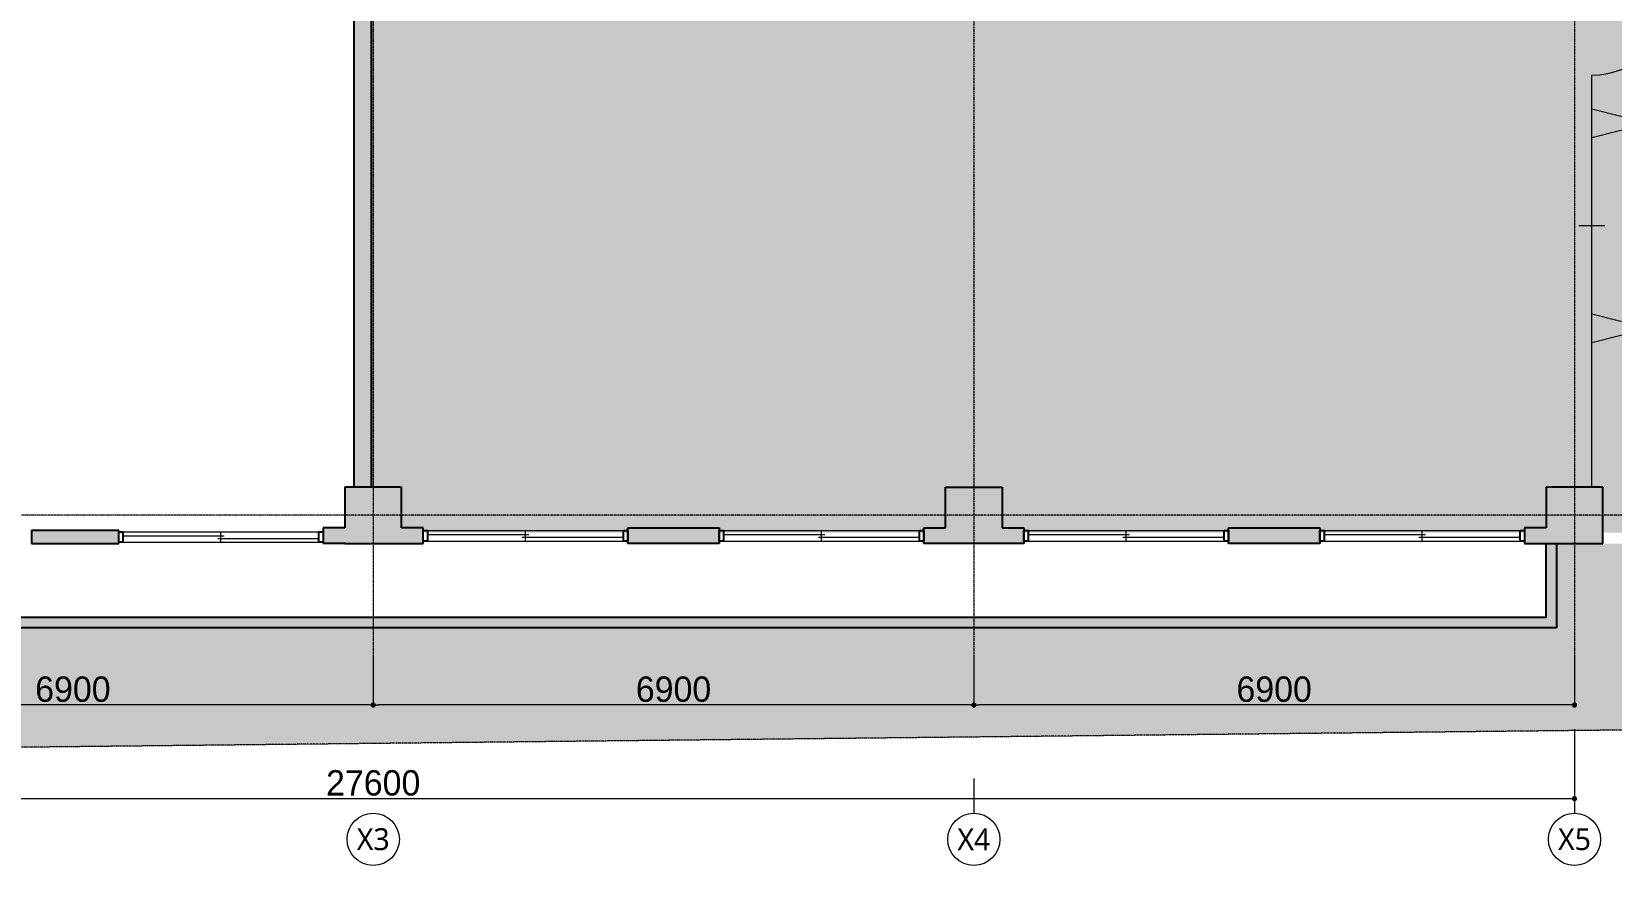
# Model space of a CAD drawing. Header units: millimetres. Extents: x -376000 to 292178, y -193032 to 188048.
# Drawn here: x -286690 to -268542, y 105576 to 115161 of the extents above; entities that cross this region are included whole.
import ezdxf

# ---------------------------------------------------------------- set-up
doc = ezdxf.new("R2010")
doc.units = ezdxf.units.MM
doc.header["$PDMODE"] = 1
doc.header["$PDSIZE"] = -2
doc.linetypes.add('ラインタイプ-6', pattern=[5.291531, 3.175, -1.058062, 0.352704, -0.705764])
for name, color, linetype, lineweight in [('01_基準-寸法', 7, 'Continuous', 5), ('02_既存平面-内部建具・サッシ', 7, 'Continuous', 18), ('_区分表-C_A：塗（壁）-2 (2D)', 7, 'Continuous', 5), ('_区分表-オーナー：塗（壁）-3 (2D)', 7, 'Continuous', 5), ('_区分表-リアルゲイト：塗（壁） (2D)', 7, 'Continuous', 5), ('_区分表-躯体：塗（壁）-2 (2D)', 7, 'Continuous', 5), ('_塗（エリア） (2D)', 7, 'Continuous', 5), ('_塗（壁） (2D)', 7, 'Continuous', 5), ('_平面図(既存部) (2D)', 7, 'Continuous', 5), ('_平面図（新設） (2D)', 7, 'Continuous', 5), ('_文字・記号 (2D)', 7, 'Continuous', 5), ('_窓 (2D)', 7, 'Continuous', 5), ('寸法', 7, 'Continuous', 5)]:
    doc.layers.add(name, color=color, linetype=linetype, lineweight=lineweight)
for name, color, linetype, lineweight, true_color in [('02_0.25', 1, 'Continuous', 25, 0xff0000), ('03_0.15', 7, 'Continuous', 15, 0x990099), ('04_0.10', 7, 'Continuous', 9, 0x0099ff), ('06一点鎖線', 7, 'ラインタイプ-6', 9, 0x9999ff), ('08_ハッチ・色', 7, 'Continuous', 5, 0x888888)]:
    doc.layers.add(name, color=color, linetype=linetype, lineweight=lineweight, true_color=true_color)
doc.styles.add('Hiragino Kaku Gothic Pro W3', font='', dxfattribs={"bigfont": 'Hiragino Kaku Gothic Pro W3'})
doc.styles.add('Hiragino Sans W3', font='', dxfattribs={"bigfont": 'Hiragino Sans W3'})
doc.styles.add('Yu Gothic UI Semilight', font='Yu Gothic UI Semilight.ttf')
doc.styles.get('Hiragino Kaku Gothic Pro W3').set_extended_font_data('Hiragino Kaku Gothic Pro W3')
doc.styles.get('Hiragino Sans W3').set_extended_font_data('Hiragino Sans W3')
doc.dimstyles.new('RGT', dxfattribs={"dimtxt": 161.781684, "dimasz": 0.999939, "dimexe": 0, "dimexo": 1, "dimgap": 0.5, "dimtad": 1, "dimdsep": 46, "dimtxsty": 'Hiragino Sans W3', "dimblk": 'DOT', "dimblk1": 'DOT', "dimblk2": 'DOT', "dimcen": 0, "dimazin": 0, "dimtfac": 1, "dimtix": 1, "dimtmove": 0, "dimatfit": 0, "dimldrblk": 'VW_FILLEDARROW', "dimfxl": 1, "dimfrac": 2, "dimtolj": 1, "dimarcsym": 0})

# ---------------------------------------------------------------- blocks, each defined once
blk = doc.blocks.new('塗（エリア） (2D)')
at = {"layer": '08_ハッチ・色', "linetype": 'Continuous', "lineweight": 0}
blk.add_hatch(color=255, dxfattribs=at).paths.add_polyline_path([(-300375, 125997), (-290384, 125217), (-282426, 125184), (-260354, 125184), (-260336, 107136), (-262234, 107198), (-262234, 108306), (-261771, 108305), (-261771, 109395), (-261366, 109400), (-261361, 109805), (-260441, 109805), (-260441, 123395), (-261346, 123395), (-261346, 123800), (-268641, 123800), (-268641, 123925), (-296891, 123925), (-296891, 109275), (-296361, 109275), (-296361, 108305), (-269171, 108305), (-269171, 109276), (-268341, 109275), (-268341, 108306), (-262234, 108306), (-262234, 107198), (-287208, 106929), (-299676, 106825), (-300026, 116411)])
at = {"layer": '08_ハッチ・色', "linetype": 'Continuous', "lineweight": 0, "true_color": 0xffa264, "transparency": 33554559}
blk.add_hatch(color=21, dxfattribs=at).paths.add_polyline_path([(-282886, 116335), (-268766, 116335), (-268766, 109400), (-282886, 109400)])
at = {"layer": '08_ハッチ・色', "linetype": 'Continuous', "lineweight": 0, "true_color": 0x80ff00, "transparency": 33554483}
blk.add_hatch(color=70, dxfattribs=at).paths.add_polyline_path([(-261366, 109400), (-268766, 109400), (-268766, 115600), (-261366, 115600)])
blk = doc.blocks.new('塗（壁） (2D)')
at = {"layer": '02_0.25', "linetype": 'Continuous', "lineweight": 0, "true_color": 0xffff00}
blk.add_hatch(color=2, dxfattribs=at).paths.add_polyline_path([(-282986, 109925), (-282986, 116275), (-282786, 116275), (-282786, 109925)])
at = {"layer": '02_0.25', "linetype": 'Continuous', "lineweight": 0, "true_color": 0xaaaaaa}
for points in [[(-283341, 109275), (-283341, 109455), (-283091, 109455), (-283091, 109275)], [(-282441, 109275), (-282441, 109455), (-282191, 109455), (-282191, 109275)], [(-279841, 109275), (-279841, 109455), (-278791, 109455), (-278791, 109275)], [(-272941, 109275), (-272941, 109455), (-271891, 109455), (-271891, 109275)], [(-269541, 109275), (-269541, 109455), (-269291, 109455), (-269291, 109275)], [(-286690, 109275), (-286690, 109425), (-285690, 109425), (-285690, 109275)], [(-269291, 109275), (-269171, 109275), (-269171, 108305), (-269291, 108305)]]:
    blk.add_hatch(color=253, dxfattribs=at).paths.add_polyline_path(points)
at = {"layer": '08_ハッチ・色', "color": 253, "linetype": 'Continuous', "true_color": 0xaaaaaa}
for points in [[(-283091, 109275), (-282441, 109275), (-283091, 109925), (-282441, 109925)], [(-276191, 109275), (-275541, 109275), (-276191, 109925), (-275541, 109925)], [(-269291, 109275), (-268641, 109275), (-269291, 109925), (-268641, 109925)], [(-276191, 109275), (-276191, 109455), (-276441, 109275), (-276441, 109455)], [(-275291, 109275), (-275291, 109455), (-275541, 109275), (-275541, 109455)], [(-296241, 108425), (-296241, 108305), (-269291, 108425), (-269291, 108305)]]:
    blk.add_solid(points, dxfattribs=at)
blk = doc.blocks.new('区分表-リアルゲイト：塗（壁） (2D)')
at = {"layer": '02_0.25', "linetype": 'Continuous', "lineweight": 0, "true_color": 0xffff00}
blk.add_hatch(color=2, dxfattribs=at).paths.add_polyline_path([(-282986, 109925), (-282986, 116275), (-282786, 116275), (-282786, 109925)])
at = {"layer": '02_0.25', "linetype": 'Continuous', "lineweight": 0, "true_color": 0xaaaaaa}
for points in [[(-283341, 109275), (-283341, 109455), (-283091, 109455), (-283091, 109275)], [(-282441, 109275), (-282441, 109455), (-282191, 109455), (-282191, 109275)], [(-279841, 109275), (-279841, 109455), (-278791, 109455), (-278791, 109275)], [(-272941, 109275), (-272941, 109455), (-271891, 109455), (-271891, 109275)], [(-269541, 109275), (-269541, 109455), (-269291, 109455), (-269291, 109275)], [(-286690, 109275), (-286690, 109425), (-285690, 109425), (-285690, 109275)], [(-269291, 109275), (-269171, 109275), (-269171, 108305), (-269291, 108305)]]:
    blk.add_hatch(color=253, dxfattribs=at).paths.add_polyline_path(points)
at = {"layer": '08_ハッチ・色', "color": 253, "linetype": 'Continuous', "true_color": 0xaaaaaa}
for points in [[(-283091, 109275), (-282441, 109275), (-283091, 109925), (-282441, 109925)], [(-276191, 109275), (-275541, 109275), (-276191, 109925), (-275541, 109925)], [(-269291, 109275), (-268641, 109275), (-269291, 109925), (-268641, 109925)], [(-276191, 109275), (-276191, 109455), (-276441, 109275), (-276441, 109455)], [(-275291, 109275), (-275291, 109455), (-275541, 109275), (-275541, 109455)], [(-296241, 108425), (-296241, 108305), (-269291, 108425), (-269291, 108305)]]:
    blk.add_solid(points, dxfattribs=at)
blk = doc.blocks.new('区分表-C_A：塗（壁）-2 (2D)')
at = {"layer": '02_0.25', "linetype": 'Continuous', "lineweight": 0, "true_color": 0xffff00}
blk.add_hatch(color=2, dxfattribs=at).paths.add_polyline_path([(-282986, 109925), (-282986, 116275), (-282786, 116275), (-282786, 109925)])
at = {"layer": '02_0.25', "linetype": 'Continuous', "lineweight": 0, "true_color": 0xaaaaaa}
for points in [[(-283341, 109275), (-283341, 109455), (-283091, 109455), (-283091, 109275)], [(-282441, 109275), (-282441, 109455), (-282191, 109455), (-282191, 109275)], [(-279841, 109275), (-279841, 109455), (-278791, 109455), (-278791, 109275)], [(-272941, 109275), (-272941, 109455), (-271891, 109455), (-271891, 109275)], [(-269541, 109275), (-269541, 109455), (-269291, 109455), (-269291, 109275)], [(-286690, 109275), (-286690, 109425), (-285690, 109425), (-285690, 109275)], [(-269291, 109275), (-269171, 109275), (-269171, 108305), (-269291, 108305)]]:
    blk.add_hatch(color=253, dxfattribs=at).paths.add_polyline_path(points)
at = {"layer": '08_ハッチ・色', "color": 253, "linetype": 'Continuous', "true_color": 0xaaaaaa}
for points in [[(-283091, 109275), (-282441, 109275), (-283091, 109925), (-282441, 109925)], [(-276191, 109275), (-275541, 109275), (-276191, 109925), (-275541, 109925)], [(-269291, 109275), (-268641, 109275), (-269291, 109925), (-268641, 109925)], [(-276191, 109275), (-276191, 109455), (-276441, 109275), (-276441, 109455)], [(-275291, 109275), (-275291, 109455), (-275541, 109275), (-275541, 109455)], [(-296241, 108425), (-296241, 108305), (-269291, 108425), (-269291, 108305)]]:
    blk.add_solid(points, dxfattribs=at)
blk = doc.blocks.new('区分表-オーナー：塗（壁）-3 (2D)')
at = {"layer": '02_0.25', "linetype": 'Continuous', "lineweight": 0, "true_color": 0xffff00}
blk.add_hatch(color=2, dxfattribs=at).paths.add_polyline_path([(-282986, 109925), (-282986, 116275), (-282786, 116275), (-282786, 109925)])
at = {"layer": '02_0.25', "linetype": 'Continuous', "lineweight": 0, "true_color": 0xaaaaaa}
for points in [[(-283341, 109275), (-283341, 109455), (-283091, 109455), (-283091, 109275)], [(-282441, 109275), (-282441, 109455), (-282191, 109455), (-282191, 109275)], [(-279841, 109275), (-279841, 109455), (-278791, 109455), (-278791, 109275)], [(-272941, 109275), (-272941, 109455), (-271891, 109455), (-271891, 109275)], [(-269541, 109275), (-269541, 109455), (-269291, 109455), (-269291, 109275)], [(-286690, 109275), (-286690, 109425), (-285690, 109425), (-285690, 109275)], [(-269291, 109275), (-269171, 109275), (-269171, 108305), (-269291, 108305)]]:
    blk.add_hatch(color=253, dxfattribs=at).paths.add_polyline_path(points)
at = {"layer": '08_ハッチ・色', "color": 253, "linetype": 'Continuous', "true_color": 0xaaaaaa}
for points in [[(-283091, 109275), (-282441, 109275), (-283091, 109925), (-282441, 109925)], [(-276191, 109275), (-275541, 109275), (-276191, 109925), (-275541, 109925)], [(-269291, 109275), (-268641, 109275), (-269291, 109925), (-268641, 109925)], [(-276191, 109275), (-276191, 109455), (-276441, 109275), (-276441, 109455)], [(-275291, 109275), (-275291, 109455), (-275541, 109275), (-275541, 109455)], [(-296241, 108425), (-296241, 108305), (-269291, 108425), (-269291, 108305)]]:
    blk.add_solid(points, dxfattribs=at)
blk = doc.blocks.new('区分表-躯体：塗（壁）-2 (2D)')
at = {"layer": '02_0.25', "linetype": 'Continuous', "lineweight": 0, "true_color": 0xffff00}
blk.add_hatch(color=2, dxfattribs=at).paths.add_polyline_path([(-282986, 109925), (-282986, 116275), (-282786, 116275), (-282786, 109925)])
at = {"layer": '02_0.25', "linetype": 'Continuous', "lineweight": 0, "true_color": 0xaaaaaa}
for points in [[(-283341, 109275), (-283341, 109455), (-283091, 109455), (-283091, 109275)], [(-282441, 109275), (-282441, 109455), (-282191, 109455), (-282191, 109275)], [(-279841, 109275), (-279841, 109455), (-278791, 109455), (-278791, 109275)], [(-272941, 109275), (-272941, 109455), (-271891, 109455), (-271891, 109275)], [(-269541, 109275), (-269541, 109455), (-269291, 109455), (-269291, 109275)], [(-286690, 109275), (-286690, 109425), (-285690, 109425), (-285690, 109275)], [(-269291, 109275), (-269171, 109275), (-269171, 108305), (-269291, 108305)]]:
    blk.add_hatch(color=253, dxfattribs=at).paths.add_polyline_path(points)
at = {"layer": '08_ハッチ・色', "color": 253, "linetype": 'Continuous', "true_color": 0xaaaaaa}
for points in [[(-283091, 109275), (-282441, 109275), (-283091, 109925), (-282441, 109925)], [(-276191, 109275), (-275541, 109275), (-276191, 109925), (-275541, 109925)], [(-269291, 109275), (-268641, 109275), (-269291, 109925), (-268641, 109925)], [(-276191, 109275), (-276191, 109455), (-276441, 109275), (-276441, 109455)], [(-275291, 109275), (-275291, 109455), (-275541, 109275), (-275541, 109455)], [(-296241, 108425), (-296241, 108305), (-269291, 108425), (-269291, 108305)]]:
    blk.add_solid(points, dxfattribs=at)
blk = doc.blocks.new('平面図(既存部) (2D)')
at = {"layer": '02_0.25'}
for p, q in [((-282440.756, 109925.463), (-283090.756, 109925.463)), ((-283090.756, 109925.463), (-283090.756, 109455.463)), ((-282440.756, 109455.463), (-282440.756, 109925.463)), ((-276190.756, 109455.463), (-276190.756, 109925.463)), ((-276190.756, 109925.463), (-275540.756, 109925.463)), ((-275540.756, 109925.463), (-275540.756, 109455.463)), ((-268640.756, 109925.463), (-269290.756, 109925.463)), ((-269290.756, 109925.463), (-269290.756, 109455.463)), ((-268640.756, 109275.463), (-268640.756, 109925.463)), ((-283090.756, 109455.463), (-283340.756, 109455.463)), ((-283340.756, 109455.463), (-283340.756, 109275.463)), ((-282190.756, 109455.463), (-282440.756, 109455.463)), ((-282190.756, 109275.463), (-282190.756, 109455.463)), ((-279840.756, 109455.463), (-278790.126, 109455.463)), ((-279840.756, 109275.463), (-279840.756, 109455.463)), ((-278790.126, 109455.463), (-278790.756, 109275.463)), ((-276440.756, 109455.463), (-276190.756, 109455.463)), ((-276440.756, 109275.463), (-276440.756, 109455.463)), ((-275540.756, 109455.463), (-275290.756, 109455.463)), ((-275290.756, 109455.463), (-275290.756, 109275.463)), ((-272940.756, 109455.463), (-271890.756, 109455.463)), ((-272940.756, 109275.463), (-272940.756, 109455.463)), ((-271890.756, 109455.463), (-271890.756, 109275.463)), ((-269290.756, 109455.463), (-269540.756, 109455.463)), ((-269540.756, 109455.463), (-269540.756, 109275.463)), ((-285690.126, 109425.463), (-286690.126, 109425.463)), ((-286690.126, 109425.463), (-286690.126, 109275.463)), ((-286690.126, 109275.463), (-285690.126, 109275.463)), ((-285690.126, 109275.463), (-285690.126, 109425.463)), ((-283090.756, 109275.463), (-283340.756, 109275.463)), ((-283090.756, 109275.463), (-282190.756, 109275.463)), ((-278790.756, 109275.463), (-279840.756, 109275.463)), ((-275290.756, 109275.463), (-276440.756, 109275.463)), ((-271890.756, 109275.463), (-272940.756, 109275.463)), ((-269540.756, 109275.463), (-268640.756, 109275.463)), ((-269290.756, 108425.463), (-269290.756, 109275.463)), ((-269170.627, 109275.527), (-269170.627, 108305.527)), ((-269290.978, 108425.43), (-296241.2, 108425.43)), ((-269170.978, 108305.495), (-296361.2, 108305.495))]:
    blk.add_line(p, q, dxfattribs=at)
at = {"layer": '06一点鎖線'}
for p, q in [((-282765.756, 125687.587), (-282765.756, 107687.587)), ((-275865.756, 125687.587), (-275865.756, 107687.587)), ((-268965.756, 125687.587), (-268965.756, 107687.587)), ((-259076.013, 109600.463), (-303570.195, 109600.463))]:
    blk.add_line(p, q, dxfattribs=at)
at = {"layer": '06一点鎖線', "color": 7, "lineweight": 9, "flags": 128}
blk.add_lwpolyline([(-300375, 125996.903), (-290384, 125216.903), (-282426, 125183.903), (-260354.2, 125183.903), (-260336.5, 107136.403), (-262234, 107197.903), (-287208.5, 106929.403), (-299676, 106824.903)], close=True, dxfattribs=at)
blk = doc.blocks.new('平面図（新設） (2D)')
at = {"layer": '02_0.25'}
for p, q in [((-282985.756, 109925.463), (-282985.756, 116275.463)), ((-282785.756, 109925.463), (-282785.756, 116275.463))]:
    blk.add_line(p, q, dxfattribs=at)
blk = doc.blocks.new('_Dot')
at = {"color": 0, "linetype": 'ByBlock', "lineweight": -2}
blk.add_line((-0.5, 0), (-1, 0), dxfattribs=at)
at = {"color": 0, "linetype": 'ByBlock', "const_width": 0.5}
blk.add_lwpolyline([(-0.25, 0, 1), (0.25, 0, 1)], format="xyb", close=True, dxfattribs=at)
blk = doc.blocks.new('*D360')
at = {"layer": 'Defpoints', "color": 0}
for p in [(-296566, 107143), (-268966, 107143), (-296566, 106343)]:
    blk.add_point(p, dxfattribs=at)
at = {"layer": '寸法', "color": 0, "lineweight": -2}
for p, q in [((-296566, 107142), (-296566, 106343)), ((-268966, 107142), (-268966, 106343)), ((-269026, 106343), (-296506, 106343))]:
    blk.add_line(p, q, dxfattribs=at)
at = {"layer": '寸法', "color": 0, "lineweight": -2, "xscale": 59.99633789062499, "yscale": 59.99633789062499, "zscale": 59.99633789062499, "rotation": 180}
blk.add_blockref('_Dot', (-296566, 106343), dxfattribs=at)
at = {"layer": '寸法', "color": 0, "lineweight": -2, "xscale": 59.99633789062499, "yscale": 59.99633789062499, "zscale": 59.99633789062499}
blk.add_blockref('_Dot', (-268966, 106343), dxfattribs=at)
at = {"layer": '寸法', "color": 0, "insert": (-282766, 106523), "char_height": 291.2, "attachment_point": 5, "style": 'Hiragino Kaku Gothic Pro W3'}
blk.add_mtext('\\A1;27600', dxfattribs=at)
blk = doc.blocks.new('VW_FILLEDARROW')
at = {"color": 0, "linetype": 'Continuous', "lineweight": 5, "transparency": 16777216, "flags": 128}
blk.add_lwpolyline([(-161.33, 43.23), (0, 0), (-161.33, -43.23)], close=True, dxfattribs=at)
blk = doc.blocks.new('*D362')
at = {"layer": 'Defpoints', "color": 0}
for p in [(-289666, 107987), (-282766, 107987), (-289666, 107420)]:
    blk.add_point(p, dxfattribs=at)
at = {"layer": '寸法', "color": 0, "lineweight": -2}
for p, q in [((-289666, 107986), (-289666, 107420)), ((-282766, 107986), (-282766, 107420)), ((-282826, 107420), (-289606, 107420))]:
    blk.add_line(p, q, dxfattribs=at)
at = {"layer": '寸法', "color": 0, "lineweight": -2, "xscale": 59.99633789062499, "yscale": 59.99633789062499, "zscale": 59.99633789062499, "rotation": 180}
blk.add_blockref('_Dot', (-289666, 107420), dxfattribs=at)
at = {"layer": '寸法', "color": 0, "lineweight": -2, "xscale": 59.99633789062499, "yscale": 59.99633789062499, "zscale": 59.99633789062499}
blk.add_blockref('_Dot', (-282766, 107420), dxfattribs=at)
at = {"layer": '寸法', "color": 0, "insert": (-286216, 107600), "char_height": 291.2, "attachment_point": 5, "style": 'Hiragino Kaku Gothic Pro W3'}
blk.add_mtext('\\A1;6900', dxfattribs=at)
blk = doc.blocks.new('*D363')
at = {"layer": 'Defpoints', "color": 0}
for p in [(-282766, 107987), (-275866, 107987), (-282766, 107420)]:
    blk.add_point(p, dxfattribs=at)
at = {"layer": '寸法', "color": 0, "lineweight": -2}
for p, q in [((-282766, 107986), (-282766, 107420)), ((-275866, 107986), (-275866, 107420)), ((-275926, 107420), (-282706, 107420))]:
    blk.add_line(p, q, dxfattribs=at)
at = {"layer": '寸法', "color": 0, "lineweight": -2, "xscale": 59.99633789062499, "yscale": 59.99633789062499, "zscale": 59.99633789062499, "rotation": 180}
blk.add_blockref('_Dot', (-282766, 107420), dxfattribs=at)
at = {"layer": '寸法', "color": 0, "lineweight": -2, "xscale": 59.99633789062499, "yscale": 59.99633789062499, "zscale": 59.99633789062499}
blk.add_blockref('_Dot', (-275866, 107420), dxfattribs=at)
at = {"layer": '寸法', "color": 0, "insert": (-279316, 107600), "char_height": 291.2, "attachment_point": 5, "style": 'Hiragino Kaku Gothic Pro W3'}
blk.add_mtext('\\A1;6900', dxfattribs=at)
blk = doc.blocks.new('*D364')
at = {"layer": 'Defpoints', "color": 0}
for p in [(-275866, 107987), (-268966, 107987), (-275866, 107420)]:
    blk.add_point(p, dxfattribs=at)
at = {"layer": '寸法', "color": 0, "lineweight": -2}
for p, q in [((-275866, 107986), (-275866, 107420)), ((-268966, 107986), (-268966, 107420)), ((-269026, 107420), (-275806, 107420))]:
    blk.add_line(p, q, dxfattribs=at)
at = {"layer": '寸法', "color": 0, "lineweight": -2, "xscale": 59.99633789062499, "yscale": 59.99633789062499, "zscale": 59.99633789062499, "rotation": 180}
blk.add_blockref('_Dot', (-275866, 107420), dxfattribs=at)
at = {"layer": '寸法', "color": 0, "lineweight": -2, "xscale": 59.99633789062499, "yscale": 59.99633789062499, "zscale": 59.99633789062499}
blk.add_blockref('_Dot', (-268966, 107420), dxfattribs=at)
at = {"layer": '寸法', "color": 0, "insert": (-272416, 107600), "char_height": 291.2, "attachment_point": 5, "style": 'Hiragino Kaku Gothic Pro W3'}
blk.add_mtext('\\A1;6900', dxfattribs=at)
blk = doc.blocks.new('グループ-852')
at = {"layer": '03_0.15'}
blk.add_line((-267866, 115560), (-268766, 115560), dxfattribs=at)
blk.add_arc((-268766, 115560), 900, 270, 0, dxfattribs=at)
blk = doc.blocks.new('グループ-853')
at = {"layer": '03_0.15', "transparency": 33554687}
for p, q in [((-268766, 109926), (-268766, 114660)), ((-268766, 114273), (-268116, 114108)), ((-268766, 113943), (-268116, 114108)), ((-268616, 112930), (-268916, 112930)), ((-268766, 111918), (-268116, 111753)), ((-268766, 111588), (-268116, 111753))]:
    blk.add_line(p, q, dxfattribs=at)
blk = doc.blocks.new('グループ-860')
at = {"layer": '02_0.25', "flags": 128}
for points in [[(-285690, 109410), (-285641, 109410), (-285641, 109290), (-285690, 109290)], [(-283389, 109410), (-283340, 109410), (-283340, 109290), (-283389, 109290)]]:
    blk.add_lwpolyline(points, close=True, dxfattribs=at)
at = {"layer": '03_0.15'}
for p, q in [((-285641, 109365), (-284478, 109365)), ((-284552, 109335), (-283389, 109335)), ((-284515, 109290), (-284515, 109410))]:
    blk.add_line(p, q, dxfattribs=at)
at = {"layer": '04_0.10'}
for p, q in [((-285641, 109410), (-283389, 109410)), ((-285641, 109290), (-283389, 109290))]:
    blk.add_line(p, q, dxfattribs=at)
blk = doc.blocks.new('グループ-861')
at = {"layer": '02_0.25', "flags": 128}
for points in [[(-275291, 109425), (-275241, 109425), (-275241, 109305), (-275291, 109305)], [(-272990, 109425), (-272941, 109425), (-272941, 109305), (-272990, 109305)]]:
    blk.add_lwpolyline(points, close=True, dxfattribs=at)
at = {"layer": '03_0.15'}
for p, q in [((-275241, 109380), (-274079, 109380)), ((-274153, 109350), (-272990, 109350)), ((-274116, 109305), (-274116, 109425))]:
    blk.add_line(p, q, dxfattribs=at)
at = {"layer": '04_0.10'}
for p, q in [((-275241, 109425), (-272990, 109425)), ((-275241, 109305), (-272990, 109305))]:
    blk.add_line(p, q, dxfattribs=at)
blk = doc.blocks.new('グループ-862')
at = {"layer": '02_0.25', "flags": 128}
for points in [[(-278790, 109425), (-278741, 109425), (-278741, 109305), (-278790, 109305)], [(-276489, 109425), (-276440, 109425), (-276440, 109305), (-276489, 109305)]]:
    blk.add_lwpolyline(points, close=True, dxfattribs=at)
at = {"layer": '03_0.15'}
for p, q in [((-278741, 109380), (-277578, 109380)), ((-277652, 109350), (-276489, 109350)), ((-277615, 109305), (-277615, 109425))]:
    blk.add_line(p, q, dxfattribs=at)
at = {"layer": '04_0.10'}
for p, q in [((-278741, 109425), (-276489, 109425)), ((-278741, 109305), (-276489, 109305))]:
    blk.add_line(p, q, dxfattribs=at)
blk = doc.blocks.new('グループ-863')
at = {"layer": '02_0.25', "flags": 128}
for points in [[(-282191, 109425), (-282141, 109425), (-282141, 109305), (-282191, 109305)], [(-279890, 109425), (-279841, 109425), (-279841, 109305), (-279890, 109305)]]:
    blk.add_lwpolyline(points, close=True, dxfattribs=at)
at = {"layer": '03_0.15'}
for p, q in [((-282141, 109380), (-280979, 109380)), ((-281053, 109350), (-279890, 109350)), ((-281016, 109305), (-281016, 109425))]:
    blk.add_line(p, q, dxfattribs=at)
at = {"layer": '04_0.10'}
for p, q in [((-282141, 109425), (-279890, 109425)), ((-282141, 109305), (-279890, 109305))]:
    blk.add_line(p, q, dxfattribs=at)
blk = doc.blocks.new('グループ-864')
at = {"layer": '02_0.25', "flags": 128}
for points in [[(-271891, 109425), (-271841, 109425), (-271841, 109305), (-271891, 109305)], [(-269590, 109425), (-269541, 109425), (-269541, 109305), (-269590, 109305)]]:
    blk.add_lwpolyline(points, close=True, dxfattribs=at)
at = {"layer": '03_0.15'}
for p, q in [((-271841, 109380), (-270679, 109380)), ((-270753, 109350), (-269590, 109350)), ((-270716, 109305), (-270716, 109425))]:
    blk.add_line(p, q, dxfattribs=at)
at = {"layer": '04_0.10'}
for p, q in [((-271841, 109425), (-269590, 109425)), ((-271841, 109305), (-269590, 109305))]:
    blk.add_line(p, q, dxfattribs=at)
blk = doc.blocks.new('窓 (2D)')
at = {"layer": '02_0.25', "color": 7}
for name in ['グループ-860', 'グループ-863', 'グループ-862', 'グループ-861', 'グループ-864']:
    blk.add_blockref(name, (0, 0), dxfattribs=at)
at = {"layer": '02_既存平面-内部建具・サッシ', "color": 7, "transparency": 33554559}
blk.add_blockref('グループ-852', (0, 0), dxfattribs=at)
at = {"layer": '02_既存平面-内部建具・サッシ', "color": 7, "transparency": 33554687}
blk.add_blockref('グループ-853', (0, 0), dxfattribs=at)
blk = doc.blocks.new('文字・記号 (2D)')
at = {"layer": '01_基準-寸法', "color": 7, "linetype": 'Continuous'}
for p, q in [((-275865.756, 106575.733), (-275865.756, 106175.733)), ((-268965.756, 106575.733), (-268965.756, 106175.733))]:
    blk.add_line(p, q, dxfattribs=at)
for centre in [(-282765.756, 105875.733), (-275865.756, 105875.733), (-268965.756, 105875.733)]:
    blk.add_circle(centre, 300, dxfattribs=at)
at = {"layer": '01_基準-寸法', "color": 7, "char_height": 251.2623, "attachment_point": 5, "line_spacing_factor": 1.006498, "style": 'Yu Gothic UI Semilight'}
for s, insert in [('X3', (-282765.756, 105875.733)), ('X4', (-275865.756, 105875.733)), ('X5', (-268965.756, 105875.733))]:
    blk.add_mtext(s, dxfattribs=dict(at, insert=insert))
at = {"layer": '寸法'}
for base, p1, p2, picture, middle in [((-289665.756, 107419.896), (-282765.756, 107986.733), (-289665.756, 107986.733), '*D362', (-286215.756, 107600.062)), ((-282765.756, 107419.896), (-275865.756, 107986.733), (-282765.756, 107986.733), '*D363', (-279315.756, 107600.062)), ((-275865.756, 107419.896), (-268965.756, 107986.733), (-275865.756, 107986.733), '*D364', (-272415.756, 107600.062)), ((-296565.756, 106342.571), (-268965.756, 107142.571), (-296565.756, 107142.571), '*D360', (-282765.756, 106522.736))]:
    dim = blk.add_linear_dim(base=base, p1=p1, p2=p2, dimstyle='RGT', override={"dimtxt": 291.207031, "dimasz": 59.996338, "dimgap": 30, "dimpost": '<>', "dimtxsty": 'Hiragino Kaku Gothic Pro W3', "dimtmove": 2}, dxfattribs=at)
    dim.commit()
    dim.dimension.update_dxf_attribs({"geometry": picture, "text_midpoint": middle})

msp = doc.modelspace()

# ---------------------------------------------------------------- block references
at = {"layer": '_区分表-C_A：塗（壁）-2 (2D)'}
msp.add_blockref('区分表-C_A：塗（壁）-2 (2D)', (0, 0), dxfattribs=at)
at = {"layer": '_区分表-オーナー：塗（壁）-3 (2D)'}
msp.add_blockref('区分表-オーナー：塗（壁）-3 (2D)', (0, 0), dxfattribs=at)
at = {"layer": '_区分表-リアルゲイト：塗（壁） (2D)'}
msp.add_blockref('区分表-リアルゲイト：塗（壁） (2D)', (0, 0), dxfattribs=at)
at = {"layer": '_区分表-躯体：塗（壁）-2 (2D)'}
msp.add_blockref('区分表-躯体：塗（壁）-2 (2D)', (0, 0), dxfattribs=at)
at = {"layer": '_塗（エリア） (2D)'}
msp.add_blockref('塗（エリア） (2D)', (0, 0), dxfattribs=at)
at = {"layer": '_塗（壁） (2D)'}
msp.add_blockref('塗（壁） (2D)', (0, 0), dxfattribs=at)

# ---------------------------------------------------------------- next in the draw order: block references
at = {"layer": '_平面図(既存部) (2D)'}
msp.add_blockref('平面図(既存部) (2D)', (0, 0), dxfattribs=at)

# ---------------------------------------------------------------- next in the draw order: block references
at = {"layer": '_平面図（新設） (2D)'}
msp.add_blockref('平面図（新設） (2D)', (0, 0), dxfattribs=at)

# ---------------------------------------------------------------- next in the draw order: block references
at = {"layer": '_文字・記号 (2D)'}
msp.add_blockref('文字・記号 (2D)', (0, 0), dxfattribs=at)

# ---------------------------------------------------------------- next in the draw order: block references
at = {"layer": '_窓 (2D)'}
msp.add_blockref('窓 (2D)', (0, 0), dxfattribs=at)

doc.saveas('drawing.dxf')
